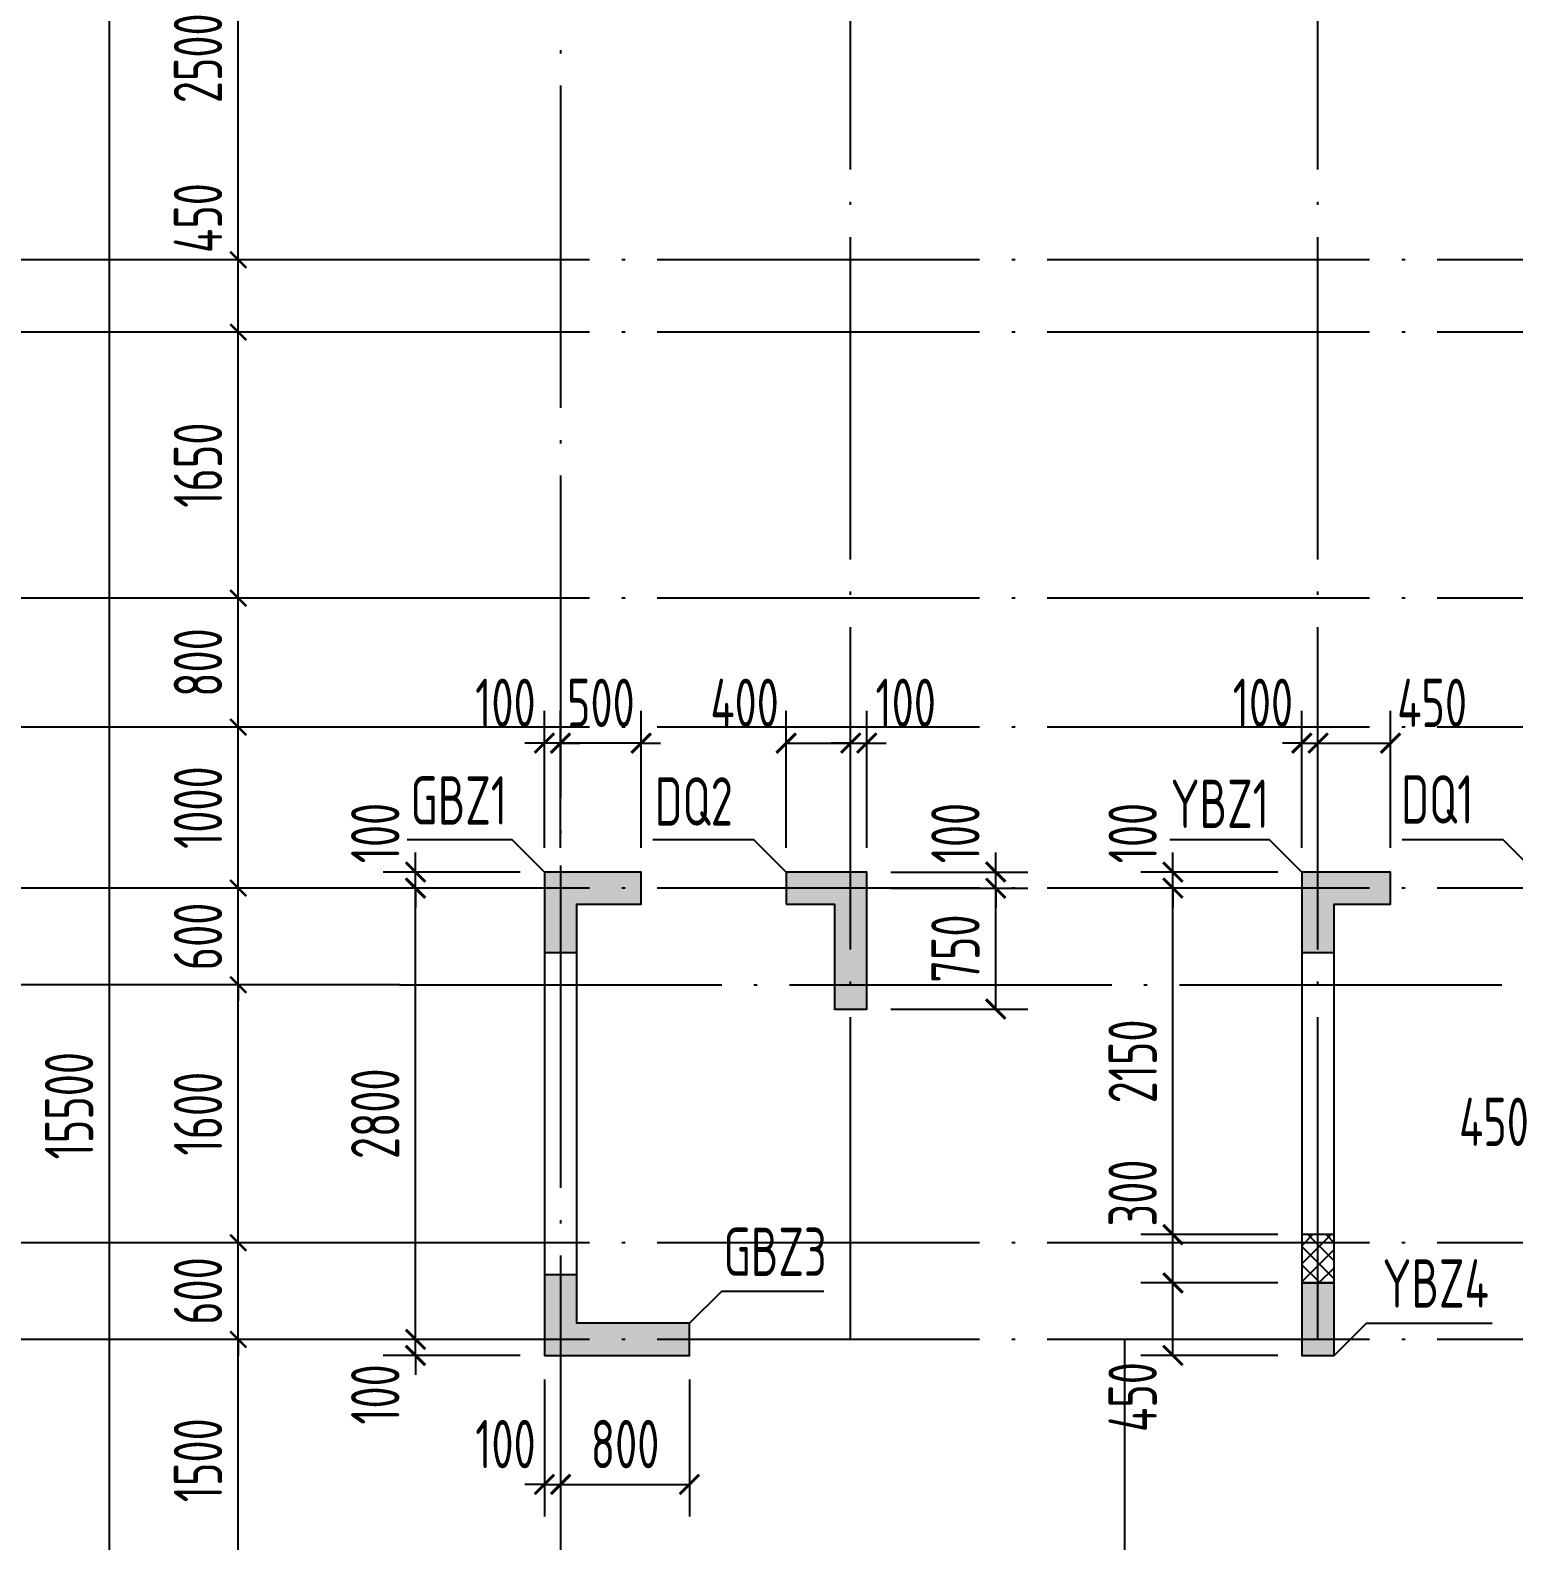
# Model space of a CAD drawing. Extents: x -812054 to 22247, y -644080 to 1003627.
# Drawn here: x -484306 to -475100, y -219028 to -209654 of the extents above; entities that cross this region are included whole.
import ezdxf
from ezdxf.enums import TextEntityAlignment as Align

# ---------------------------------------------------------------- set-up
doc = ezdxf.new("R2010")
doc.units = 0
doc.header["$LTSCALE"] = 1000
doc.linetypes.add('DOTE', pattern=[2.42, 2, -0.2, 0.02, -0.2])
doc.layers.get('0').update_dxf_attribs({"linetype": 'CONTINUOUS'})
doc.layers.get('DEFPOINTS').update_dxf_attribs({"linetype": 'CONTINUOUS'})
for name, color, linetype in [('0z-约束构件', 1, 'CONTINUOUS'), ('A-AXIS', 1, 'CONTINUOUS'), ('A-DOTE', 10, 'DOTE'), ('S-Q墙实线', 6, 'CONTINUOUS'), ('S-Q墙标注', 3, 'CONTINUOUS'), ('S-X详图填充', 252, 'CONTINUOUS'), ('S-X详图实线', 4, 'CONTINUOUS'), ('S-Y一般标注', 3, 'CONTINUOUS'), ('S-Z柱编号', 6, 'CONTINUOUS')]:
    doc.layers.add(name, color=color, linetype=linetype)
doc.layers.add('配箍校核', color=34, linetype='CONTINUOUS', plot=False)
doc.styles.add('TSSD_DIMENSION', font='Tssdeng.shx', dxfattribs={"width": 0.7, "bigfont": 'tssdchn.shx'})
doc.styles.add('TSSD_REIN', font='tssdeng.shx', dxfattribs={"width": 0.7, "height": 300, "bigfont": 'tssdchn.shx'})
doc.styles.add('结构文字', font='zstxt.shx', dxfattribs={"width": 0.7, "bigfont": 'zshz.shx'})
doc.dimstyles.new('STRUCK', dxfattribs={"dimtxt": 400, "dimasz": 121, "dimexe": 200, "dimexo": 150, "dimgap": 115, "dimtad": 1, "dimdec": 0, "dimdsep": 46, "dimtxsty": '结构文字', "dimblk": 'ARCHTICK', "dimcen": 400, "dimclrd": 3, "dimclre": 3, "dimclrt": 7, "dimadec": 0, "dimazin": 0, "dimtfac": 1, "dimtdec": 0, "dimtix": 1, "dimtmove": 2, "dimatfit": 3, "dimldrblk": '_DIMX', "dimfxl": 1, "dimtolj": 1, "dimtzin": 0, "dimarcsym": 0})
doc.dimstyles.new('TSSD_100_100', dxfattribs={"dimtxt": 300, "dimasz": 100, "dimexe": 100, "dimexo": 250, "dimgap": 100, "dimtad": 1, "dimdec": 0, "dimzin": 0, "dimdsep": 46, "dimtxsty": 'TSSD_DIMENSION', "dimblk": 'ARCHTICK', "dimcen": 0, "dimdle": 100, "dimclrt": 7, "dimadec": 0, "dimazin": 0, "dimtfac": 1, "dimtdec": 0, "dimtix": 1, "dimtmove": 2, "dimatfit": 3, "dimldrblk": 'ARCHTICK', "dimfxl": 1, "dimtolj": 1, "dimtzin": 0, "dimarcsym": 0})

# ---------------------------------------------------------------- blocks, each defined once
blk = doc.blocks.new('_ArchTick')
at = {"color": 0, "linetype": 'ByBlock', "const_width": 0.15}
blk.add_lwpolyline([(-0.5, -0.5), (0.5, 0.5)], dxfattribs=at)
blk = doc.blocks.new('*D87')
at = {"layer": 'DEFPOINTS', "color": 0, "transparency": 16777216}
for p in [(2600, 10900), (3600, 10900), (3600, 9400)]:
    blk.add_point(p, dxfattribs=at)
at = {"layer": 'S-Y一般标注', "color": 0, "lineweight": -2, "transparency": 16777216}
for p, q in [((2600, 9300), (2600, 11000)), ((3350, 10900), (2500, 10900)), ((3350, 9400), (2500, 9400))]:
    blk.add_line(p, q, dxfattribs=at)
at = {"layer": 'S-Y一般标注', "color": 0, "lineweight": -2, "transparency": 16777216, "xscale": 100, "yscale": 100, "zscale": 100}
for p, rotation in [((2600, 10900), 90), ((2600, 9400), 270)]:
    blk.add_blockref('_ArchTick', p, dxfattribs=dict(at, rotation=rotation))
at = {"layer": 'S-Y一般标注', "color": 7, "transparency": 16777216, "insert": (2350, 10150), "char_height": 300, "attachment_point": 5, "rotation": 90, "style": 'TSSD_DIMENSION'}
blk.add_mtext('\\A1;1500', dxfattribs=at)
blk = doc.blocks.new('*D88')
at = {"layer": 'DEFPOINTS', "color": 0, "transparency": 16777216}
for p in [(2600, 11500), (3600, 11500), (3600, 10900)]:
    blk.add_point(p, dxfattribs=at)
at = {"layer": 'S-Y一般标注', "color": 0, "lineweight": -2, "transparency": 16777216}
for p, q in [((2600, 11500), (2600, 11600)), ((3350, 11500), (2500, 11500)), ((2600, 10900), (2600, 11500)), ((3350, 10900), (2500, 10900)), ((2600, 10900), (2600, 10800))]:
    blk.add_line(p, q, dxfattribs=at)
at = {"layer": 'S-Y一般标注', "color": 0, "lineweight": -2, "transparency": 16777216, "xscale": 100, "yscale": 100, "zscale": 100}
for p, rotation in [((2600, 11500), 270), ((2600, 10900), 90)]:
    blk.add_blockref('_ArchTick', p, dxfattribs=dict(at, rotation=rotation))
at = {"layer": 'S-Y一般标注', "color": 7, "transparency": 16777216, "insert": (2350, 11200), "char_height": 300, "attachment_point": 5, "rotation": 90, "style": 'TSSD_DIMENSION'}
blk.add_mtext('\\A1;600', dxfattribs=at)
blk = doc.blocks.new('*D89')
at = {"layer": 'DEFPOINTS', "color": 0, "transparency": 16777216}
for p in [(2600, 13100.3), (3600, 13100.3), (3600, 11500)]:
    blk.add_point(p, dxfattribs=at)
at = {"layer": 'S-Y一般标注', "color": 0, "lineweight": -2, "transparency": 16777216}
for p, q in [((2600, 11400), (2600, 13200.3)), ((3350, 13100.3), (2500, 13100.3)), ((3350, 11500), (2500, 11500))]:
    blk.add_line(p, q, dxfattribs=at)
at = {"layer": 'S-Y一般标注', "color": 0, "lineweight": -2, "transparency": 16777216, "xscale": 100, "yscale": 100, "zscale": 100}
for p, rotation in [((2600, 13100.3), 90), ((2600, 11500), 270)]:
    blk.add_blockref('_ArchTick', p, dxfattribs=dict(at, rotation=rotation))
at = {"layer": 'S-Y一般标注', "color": 7, "transparency": 16777216, "insert": (2350, 12300.2), "char_height": 300, "attachment_point": 5, "rotation": 90, "style": 'TSSD_DIMENSION'}
blk.add_mtext('\\A1;1600', dxfattribs=at)
blk = doc.blocks.new('*D90')
at = {"layer": 'DEFPOINTS', "color": 0, "transparency": 16777216}
for p in [(2600, 13700), (3600, 13700), (3600, 13100.3)]:
    blk.add_point(p, dxfattribs=at)
at = {"layer": 'S-Y一般标注', "color": 0, "lineweight": -2, "transparency": 16777216}
for p, q in [((2600, 13700), (2600, 13800)), ((3350, 13700), (2500, 13700)), ((2600, 13100.3), (2600, 13700)), ((3350, 13100.3), (2500, 13100.3)), ((2600, 13100.3), (2600, 13000.3))]:
    blk.add_line(p, q, dxfattribs=at)
at = {"layer": 'S-Y一般标注', "color": 0, "lineweight": -2, "transparency": 16777216, "xscale": 100, "yscale": 100, "zscale": 100}
for p, rotation in [((2600, 13700), 270), ((2600, 13100.3), 90)]:
    blk.add_blockref('_ArchTick', p, dxfattribs=dict(at, rotation=rotation))
at = {"layer": 'S-Y一般标注', "color": 7, "transparency": 16777216, "insert": (2350, 13400.2), "char_height": 300, "attachment_point": 5, "rotation": 90, "style": 'TSSD_DIMENSION'}
blk.add_mtext('\\A1;600', dxfattribs=at)
blk = doc.blocks.new('*D91')
at = {"layer": 'DEFPOINTS', "color": 0, "transparency": 16777216}
for p in [(2600, 14700), (3600, 14700), (3600, 13700)]:
    blk.add_point(p, dxfattribs=at)
at = {"layer": 'S-Y一般标注', "color": 0, "lineweight": -2, "transparency": 16777216}
for p, q in [((2600, 13600), (2600, 14800)), ((3350, 14700), (2500, 14700)), ((3350, 13700), (2500, 13700))]:
    blk.add_line(p, q, dxfattribs=at)
at = {"layer": 'S-Y一般标注', "color": 0, "lineweight": -2, "transparency": 16777216, "xscale": 100, "yscale": 100, "zscale": 100}
for p, rotation in [((2600, 14700), 90), ((2600, 13700), 270)]:
    blk.add_blockref('_ArchTick', p, dxfattribs=dict(at, rotation=rotation))
at = {"layer": 'S-Y一般标注', "color": 7, "transparency": 16777216, "insert": (2350, 14200), "char_height": 300, "attachment_point": 5, "rotation": 90, "style": 'TSSD_DIMENSION'}
blk.add_mtext('\\A1;1000', dxfattribs=at)
blk = doc.blocks.new('*D92')
at = {"layer": 'DEFPOINTS', "color": 0, "transparency": 16777216}
for p in [(1800, 20100), (3600, 20100), (3600, 4600)]:
    blk.add_point(p, dxfattribs=at)
at = {"layer": 'S-Y一般标注', "color": 0, "lineweight": -2, "transparency": 16777216}
for p, q in [((1800, 4500), (1800, 20200)), ((3350, 20100), (1700, 20100)), ((3350, 4600), (1700, 4600))]:
    blk.add_line(p, q, dxfattribs=at)
at = {"layer": 'S-Y一般标注', "color": 0, "lineweight": -2, "transparency": 16777216, "xscale": 100, "yscale": 100, "zscale": 100}
for p, rotation in [((1800, 20100), 90), ((1800, 4600), 270)]:
    blk.add_blockref('_ArchTick', p, dxfattribs=dict(at, rotation=rotation))
at = {"layer": 'S-Y一般标注', "color": 7, "transparency": 16777216, "insert": (1550, 12350), "char_height": 300, "attachment_point": 5, "rotation": 90, "style": 'TSSD_DIMENSION'}
blk.add_mtext('\\A1;15500', dxfattribs=at)
blk = doc.blocks.new('*D93')
at = {"layer": 'DEFPOINTS', "color": 0, "transparency": 16777216}
for p in [(2600, 15500), (3600, 15500), (3600, 14700)]:
    blk.add_point(p, dxfattribs=at)
at = {"layer": 'S-Y一般标注', "color": 0, "lineweight": -2, "transparency": 16777216}
for p, q in [((2600, 14600), (2600, 15600)), ((3350, 15500), (2500, 15500)), ((3350, 14700), (2500, 14700))]:
    blk.add_line(p, q, dxfattribs=at)
at = {"layer": 'S-Y一般标注', "color": 0, "lineweight": -2, "transparency": 16777216, "xscale": 100, "yscale": 100, "zscale": 100}
for p, rotation in [((2600, 15500), 90), ((2600, 14700), 270)]:
    blk.add_blockref('_ArchTick', p, dxfattribs=dict(at, rotation=rotation))
at = {"layer": 'S-Y一般标注', "color": 7, "transparency": 16777216, "insert": (2350, 15100), "char_height": 300, "attachment_point": 5, "rotation": 90, "style": 'TSSD_DIMENSION'}
blk.add_mtext('\\A1;800', dxfattribs=at)
blk = doc.blocks.new('*D94')
at = {"layer": 'DEFPOINTS', "color": 0, "transparency": 16777216}
for p in [(2600, 17600), (3600, 17600), (3600, 17150)]:
    blk.add_point(p, dxfattribs=at)
at = {"layer": 'S-Y一般标注', "color": 0, "lineweight": -2, "transparency": 16777216}
for p, q in [((2600, 17050), (2600, 17700)), ((3350, 17600), (2500, 17600)), ((3350, 17150), (2500, 17150))]:
    blk.add_line(p, q, dxfattribs=at)
at = {"layer": 'S-Y一般标注', "color": 0, "lineweight": -2, "transparency": 16777216, "xscale": 100, "yscale": 100, "zscale": 100}
for p, rotation in [((2600, 17600), 90), ((2600, 17150), 270)]:
    blk.add_blockref('_ArchTick', p, dxfattribs=dict(at, rotation=rotation))
at = {"layer": 'S-Y一般标注', "color": 7, "transparency": 16777216, "insert": (2350, 17858.1), "char_height": 300, "attachment_point": 5, "rotation": 90, "style": 'TSSD_DIMENSION'}
blk.add_mtext('\\A1;450', dxfattribs=at)
blk = doc.blocks.new('*D95')
at = {"layer": 'DEFPOINTS', "color": 0, "transparency": 16777216}
for p in [(2600, 20100), (3600, 20100), (3600, 17600)]:
    blk.add_point(p, dxfattribs=at)
at = {"layer": 'S-Y一般标注', "color": 0, "lineweight": -2, "transparency": 16777216}
for p, q in [((2600, 17500), (2600, 20200)), ((3350, 20100), (2500, 20100)), ((3350, 17600), (2500, 17600))]:
    blk.add_line(p, q, dxfattribs=at)
at = {"layer": 'S-Y一般标注', "color": 0, "lineweight": -2, "transparency": 16777216, "xscale": 100, "yscale": 100, "zscale": 100}
for p, rotation in [((2600, 20100), 90), ((2600, 17600), 270)]:
    blk.add_blockref('_ArchTick', p, dxfattribs=dict(at, rotation=rotation))
at = {"layer": 'S-Y一般标注', "color": 7, "transparency": 16777216, "insert": (2350, 18850), "char_height": 300, "attachment_point": 5, "rotation": 90, "style": 'TSSD_DIMENSION'}
blk.add_mtext('\\A1;2500', dxfattribs=at)
blk = doc.blocks.new('*D132')
at = {"layer": 'DEFPOINTS', "color": 0, "transparency": 16777216}
for p in [(2600, 17150), (3600, 17150), (3600, 15500)]:
    blk.add_point(p, dxfattribs=at)
at = {"layer": 'S-Y一般标注', "color": 0, "lineweight": -2, "transparency": 16777216}
for p, q in [((2600, 15400), (2600, 17250)), ((3350, 17150), (2500, 17150)), ((3350, 15500), (2500, 15500))]:
    blk.add_line(p, q, dxfattribs=at)
at = {"layer": 'S-Y一般标注', "color": 0, "lineweight": -2, "transparency": 16777216, "xscale": 100, "yscale": 100, "zscale": 100}
for p, rotation in [((2600, 17150), 90), ((2600, 15500), 270)]:
    blk.add_blockref('_ArchTick', p, dxfattribs=dict(at, rotation=rotation))
at = {"layer": 'S-Y一般标注', "color": 7, "transparency": 16777216, "insert": (2350, 16325), "char_height": 300, "attachment_point": 5, "rotation": 90, "style": 'TSSD_DIMENSION'}
blk.add_mtext('\\A1;1650', dxfattribs=at)
blk = doc.blocks.new('*D1846')
at = {"layer": 'DEFPOINTS', "color": 0, "transparency": 16777216}
for p in [(-481915.3, -217778.3), (-481115.3, -217778.3), (-481115.3, -217878.3)]:
    blk.add_point(p, dxfattribs=at)
at = {"layer": 'S-Q墙标注', "color": 3, "lineweight": -2, "transparency": 16777216}
for p, q in [((-481915.3, -217778.3), (-481915.3, -217657.3)), ((-481265.3, -217778.3), (-482115.3, -217778.3)), ((-481915.3, -217878.3), (-481915.3, -217778.3)), ((-481265.3, -217878.3), (-482115.3, -217878.3)), ((-481915.3, -217878.3), (-481915.3, -217999.3))]:
    blk.add_line(p, q, dxfattribs=at)
at = {"layer": 'S-Q墙标注', "color": 3, "lineweight": -2, "transparency": 16777216, "xscale": 121, "yscale": 121, "zscale": 121}
for p, rotation in [((-481915.3, -217778.3), 270), ((-481915.3, -217878.3), 90)]:
    blk.add_blockref('_ArchTick', p, dxfattribs=dict(at, rotation=rotation))
at = {"layer": 'S-Q墙标注', "color": 7, "transparency": 16777216, "insert": (-482165.3, -218120.2), "char_height": 300, "attachment_point": 5, "rotation": 90, "style": 'TSSD_REIN'}
blk.add_mtext('\\A1;100', dxfattribs=at)
blk = doc.blocks.new('_DIMX')
blk.add_line((-150, 0), (150, 0))
at = {"const_width": 50}
blk.add_lwpolyline([(-70, -70), (70, 70)], dxfattribs=at)
blk = doc.blocks.new('*D1847')
at = {"layer": 'DEFPOINTS', "color": 0, "transparency": 16777216}
for p in [(-481915.3, -214978.3), (-481115.3, -214978.3), (-481115.3, -217778.3)]:
    blk.add_point(p, dxfattribs=at)
at = {"layer": 'S-Q墙标注', "color": 3, "lineweight": -2, "transparency": 16777216}
for p, q in [((-481265.3, -214978.3), (-482115.3, -214978.3)), ((-481915.3, -217778.3), (-481915.3, -214978.3)), ((-481265.3, -217778.3), (-482115.3, -217778.3))]:
    blk.add_line(p, q, dxfattribs=at)
at = {"layer": 'S-Q墙标注', "color": 3, "lineweight": -2, "transparency": 16777216, "xscale": 121, "yscale": 121, "zscale": 121}
for p, rotation in [((-481915.3, -214978.3), 90), ((-481915.3, -217778.3), 270)]:
    blk.add_blockref('_ArchTick', p, dxfattribs=dict(at, rotation=rotation))
at = {"layer": 'S-Q墙标注', "color": 7, "transparency": 16777216, "insert": (-482165.3, -216378.3), "char_height": 300, "attachment_point": 5, "rotation": 90, "style": 'TSSD_REIN'}
blk.add_mtext('\\A1;2800', dxfattribs=at)
blk = doc.blocks.new('*D1848')
at = {"layer": 'DEFPOINTS', "color": 0, "transparency": 16777216}
for p in [(-481915.3, -214878.3), (-481115.3, -214878.3), (-481115.3, -214978.3)]:
    blk.add_point(p, dxfattribs=at)
at = {"layer": 'S-Q墙标注', "color": 3, "lineweight": -2, "transparency": 16777216}
for p, q in [((-481915.3, -214878.3), (-481915.3, -214757.3)), ((-481265.3, -214878.3), (-482115.3, -214878.3)), ((-481915.3, -214978.3), (-481915.3, -214878.3)), ((-481265.3, -214978.3), (-482115.3, -214978.3)), ((-481915.3, -214978.3), (-481915.3, -215099.3))]:
    blk.add_line(p, q, dxfattribs=at)
at = {"layer": 'S-Q墙标注', "color": 3, "lineweight": -2, "transparency": 16777216, "xscale": 121, "yscale": 121, "zscale": 121}
for p, rotation in [((-481915.3, -214878.3), 270), ((-481915.3, -214978.3), 90)]:
    blk.add_blockref('_ArchTick', p, dxfattribs=dict(at, rotation=rotation))
at = {"layer": 'S-Q墙标注', "color": 7, "transparency": 16777216, "insert": (-482165.3, -214636.3), "char_height": 300, "attachment_point": 5, "rotation": 90, "style": 'TSSD_REIN'}
blk.add_mtext('\\A1;100', dxfattribs=at)
blk = doc.blocks.new('*D1849')
at = {"layer": 'DEFPOINTS', "color": 0, "transparency": 16777216}
for p in [(-481115.3, -217878.3), (-481015.3, -217878.3), (-481015.3, -218678.3)]:
    blk.add_point(p, dxfattribs=at)
at = {"layer": 'S-Q墙标注', "color": 3, "lineweight": -2, "transparency": 16777216}
for p, q in [((-481115.3, -218028.3), (-481115.3, -218878.3)), ((-481015.3, -218028.3), (-481015.3, -218878.3)), ((-481115.3, -218678.3), (-481236.3, -218678.3)), ((-481115.3, -218678.3), (-481015.3, -218678.3)), ((-481015.3, -218678.3), (-480894.3, -218678.3))]:
    blk.add_line(p, q, dxfattribs=at)
at = {"layer": 'S-Q墙标注', "color": 3, "lineweight": -2, "transparency": 16777216, "xscale": 121, "yscale": 121, "zscale": 121}
blk.add_blockref('_ArchTick', (-481115.3, -218678.3), dxfattribs=at)
at = {"layer": 'S-Q墙标注', "color": 3, "lineweight": -2, "transparency": 16777216, "xscale": 121, "yscale": 121, "zscale": 121, "rotation": 180}
blk.add_blockref('_ArchTick', (-481015.3, -218678.3), dxfattribs=at)
at = {"layer": 'S-Q墙标注', "color": 7, "transparency": 16777216, "insert": (-481357.2, -218428.3), "char_height": 300, "attachment_point": 5, "style": 'TSSD_REIN'}
blk.add_mtext('\\A1;100', dxfattribs=at)
blk = doc.blocks.new('*D1850')
at = {"layer": 'DEFPOINTS', "color": 0, "transparency": 16777216}
for p in [(-481015.3, -217878.3), (-480215.3, -217878.3), (-480215.3, -218678.3)]:
    blk.add_point(p, dxfattribs=at)
at = {"layer": 'S-Q墙标注', "color": 3, "lineweight": -2, "transparency": 16777216}
for p, q in [((-481015.3, -218028.3), (-481015.3, -218878.3)), ((-480215.3, -218028.3), (-480215.3, -218878.3)), ((-481015.3, -218678.3), (-480215.3, -218678.3))]:
    blk.add_line(p, q, dxfattribs=at)
at = {"layer": 'S-Q墙标注', "color": 3, "lineweight": -2, "transparency": 16777216, "xscale": 121, "yscale": 121, "zscale": 121, "rotation": 180}
blk.add_blockref('_ArchTick', (-481015.3, -218678.3), dxfattribs=at)
at = {"layer": 'S-Q墙标注', "color": 3, "lineweight": -2, "transparency": 16777216, "xscale": 121, "yscale": 121, "zscale": 121}
blk.add_blockref('_ArchTick', (-480215.3, -218678.3), dxfattribs=at)
at = {"layer": 'S-Q墙标注', "color": 7, "transparency": 16777216, "insert": (-480615.3, -218428.3), "char_height": 300, "attachment_point": 5, "style": 'TSSD_REIN'}
blk.add_mtext('\\A1;800', dxfattribs=at)
blk = doc.blocks.new('*D1853')
at = {"layer": 'DEFPOINTS', "color": 0, "transparency": 16777216}
for p in [(-481015.3, -214078.3), (-481015.3, -214878.3), (-480515.3, -214878.3)]:
    blk.add_point(p, dxfattribs=at)
at = {"layer": 'S-Q墙标注', "color": 3, "lineweight": -2, "transparency": 16777216}
for p, q in [((-481015.3, -214728.3), (-481015.3, -213878.3)), ((-480515.3, -214728.3), (-480515.3, -213878.3)), ((-481015.3, -214078.3), (-481136.3, -214078.3)), ((-480515.3, -214078.3), (-481015.3, -214078.3)), ((-480515.3, -214078.3), (-480394.3, -214078.3))]:
    blk.add_line(p, q, dxfattribs=at)
at = {"layer": 'S-Q墙标注', "color": 3, "lineweight": -2, "transparency": 16777216, "xscale": 121, "yscale": 121, "zscale": 121}
blk.add_blockref('_ArchTick', (-481015.3, -214078.3), dxfattribs=at)
at = {"layer": 'S-Q墙标注', "color": 3, "lineweight": -2, "transparency": 16777216, "xscale": 121, "yscale": 121, "zscale": 121, "rotation": 180}
blk.add_blockref('_ArchTick', (-480515.3, -214078.3), dxfattribs=at)
at = {"layer": 'S-Q墙标注', "color": 7, "transparency": 16777216, "insert": (-480765.3, -213828.3), "char_height": 300, "attachment_point": 5, "style": 'TSSD_REIN'}
blk.add_mtext('\\A1;500', dxfattribs=at)
blk = doc.blocks.new('*D1854')
at = {"layer": 'DEFPOINTS', "color": 0, "transparency": 16777216}
for p in [(-481115.3, -214078.3), (-481115.3, -214878.3), (-481015.3, -214878.3)]:
    blk.add_point(p, dxfattribs=at)
at = {"layer": 'S-Q墙标注', "color": 3, "lineweight": -2, "transparency": 16777216}
for p, q in [((-481115.3, -214728.3), (-481115.3, -213878.3)), ((-481015.3, -214728.3), (-481015.3, -213878.3)), ((-481115.3, -214078.3), (-481236.3, -214078.3)), ((-481015.3, -214078.3), (-481115.3, -214078.3)), ((-481015.3, -214078.3), (-480894.3, -214078.3))]:
    blk.add_line(p, q, dxfattribs=at)
at = {"layer": 'S-Q墙标注', "color": 3, "lineweight": -2, "transparency": 16777216, "xscale": 121, "yscale": 121, "zscale": 121}
blk.add_blockref('_ArchTick', (-481115.3, -214078.3), dxfattribs=at)
at = {"layer": 'S-Q墙标注', "color": 3, "lineweight": -2, "transparency": 16777216, "xscale": 121, "yscale": 121, "zscale": 121, "rotation": 180}
blk.add_blockref('_ArchTick', (-481015.3, -214078.3), dxfattribs=at)
at = {"layer": 'S-Q墙标注', "color": 7, "transparency": 16777216, "insert": (-481357.3, -213828.3), "char_height": 300, "attachment_point": 5, "style": 'TSSD_REIN'}
blk.add_mtext('\\A1;100', dxfattribs=at)
blk = doc.blocks.new('*D1865')
at = {"layer": 'DEFPOINTS', "color": 0, "transparency": 16777216}
for p in [(-479115.3, -214978.3), (-478315.3, -214978.3), (-479115.3, -215728.2)]:
    blk.add_point(p, dxfattribs=at)
at = {"layer": 'S-Q墙标注', "color": 3, "lineweight": -2, "transparency": 16777216}
for p, q in [((-478965.3, -214978.3), (-478115.3, -214978.3)), ((-478315.3, -215728.2), (-478315.3, -214978.3)), ((-478965.3, -215728.2), (-478115.3, -215728.2))]:
    blk.add_line(p, q, dxfattribs=at)
at = {"layer": 'S-Q墙标注', "color": 3, "lineweight": -2, "transparency": 16777216, "xscale": 121, "yscale": 121, "zscale": 121}
for p, rotation in [((-478315.3, -214978.3), 90), ((-478315.3, -215728.2), 270)]:
    blk.add_blockref('_ArchTick', p, dxfattribs=dict(at, rotation=rotation))
at = {"layer": 'S-Q墙标注', "color": 7, "transparency": 16777216, "insert": (-478565.3, -215353.2), "char_height": 300, "attachment_point": 5, "rotation": 90, "style": 'TSSD_REIN'}
blk.add_mtext('\\A1;750', dxfattribs=at)
blk = doc.blocks.new('*D1866')
at = {"layer": 'DEFPOINTS', "color": 0, "transparency": 16777216}
for p in [(-479115.3, -214878.3), (-478315.3, -214878.3), (-479115.3, -214978.3)]:
    blk.add_point(p, dxfattribs=at)
at = {"layer": 'S-Q墙标注', "color": 3, "lineweight": -2, "transparency": 16777216}
for p, q in [((-478315.3, -214878.3), (-478315.3, -214757.3)), ((-478965.3, -214878.3), (-478115.3, -214878.3)), ((-478315.3, -214978.3), (-478315.3, -214878.3)), ((-478965.3, -214978.3), (-478115.3, -214978.3)), ((-478315.3, -214978.3), (-478315.3, -215099.3))]:
    blk.add_line(p, q, dxfattribs=at)
at = {"layer": 'S-Q墙标注', "color": 3, "lineweight": -2, "transparency": 16777216, "xscale": 121, "yscale": 121, "zscale": 121}
for p, rotation in [((-478315.3, -214878.3), 270), ((-478315.3, -214978.3), 90)]:
    blk.add_blockref('_ArchTick', p, dxfattribs=dict(at, rotation=rotation))
at = {"layer": 'S-Q墙标注', "color": 7, "transparency": 16777216, "insert": (-478565.3, -214636.3), "char_height": 300, "attachment_point": 5, "rotation": 90, "style": 'TSSD_REIN'}
blk.add_mtext('\\A1;100', dxfattribs=at)
blk = doc.blocks.new('*D1867')
at = {"layer": 'DEFPOINTS', "color": 0, "transparency": 16777216}
for p in [(-479215.3, -214078.3), (-479615.2, -214878.3), (-479215.3, -214878.3)]:
    blk.add_point(p, dxfattribs=at)
at = {"layer": 'S-Q墙标注', "color": 3, "lineweight": -2, "transparency": 16777216}
for p, q in [((-479615.2, -214728.3), (-479615.2, -213878.3)), ((-479215.3, -214728.3), (-479215.3, -213878.3)), ((-479615.2, -214078.3), (-479215.3, -214078.3))]:
    blk.add_line(p, q, dxfattribs=at)
at = {"layer": 'S-Q墙标注', "color": 3, "lineweight": -2, "transparency": 16777216, "xscale": 121, "yscale": 121, "zscale": 121, "rotation": 180}
blk.add_blockref('_ArchTick', (-479615.2, -214078.3), dxfattribs=at)
at = {"layer": 'S-Q墙标注', "color": 3, "lineweight": -2, "transparency": 16777216, "xscale": 121, "yscale": 121, "zscale": 121}
blk.add_blockref('_ArchTick', (-479215.3, -214078.3), dxfattribs=at)
at = {"layer": 'S-Q墙标注', "color": 7, "transparency": 16777216, "insert": (-479873.3, -213828.3), "char_height": 300, "attachment_point": 5, "style": 'TSSD_REIN'}
blk.add_mtext('\\A1;400', dxfattribs=at)
blk = doc.blocks.new('*D1868')
at = {"layer": 'DEFPOINTS', "color": 0, "transparency": 16777216}
for p in [(-479115.3, -214078.3), (-479215.3, -214878.3), (-479115.3, -214878.3)]:
    blk.add_point(p, dxfattribs=at)
at = {"layer": 'S-Q墙标注', "color": 3, "lineweight": -2, "transparency": 16777216}
for p, q in [((-479215.3, -214728.3), (-479215.3, -213878.3)), ((-479115.3, -214728.3), (-479115.3, -213878.3)), ((-479215.3, -214078.3), (-479336.3, -214078.3)), ((-479215.3, -214078.3), (-479115.3, -214078.3)), ((-479115.3, -214078.3), (-478994.3, -214078.3))]:
    blk.add_line(p, q, dxfattribs=at)
at = {"layer": 'S-Q墙标注', "color": 3, "lineweight": -2, "transparency": 16777216, "xscale": 121, "yscale": 121, "zscale": 121}
blk.add_blockref('_ArchTick', (-479215.3, -214078.3), dxfattribs=at)
at = {"layer": 'S-Q墙标注', "color": 3, "lineweight": -2, "transparency": 16777216, "xscale": 121, "yscale": 121, "zscale": 121, "rotation": 180}
blk.add_blockref('_ArchTick', (-479115.3, -214078.3), dxfattribs=at)
at = {"layer": 'S-Q墙标注', "color": 7, "transparency": 16777216, "insert": (-478873.4, -213828.3), "char_height": 300, "attachment_point": 5, "style": 'TSSD_REIN'}
blk.add_mtext('\\A1;100', dxfattribs=at)
blk = doc.blocks.new('*D1869')
at = {"layer": 'DEFPOINTS', "color": 0, "transparency": 16777216}
for p in [(-477215.3, -217428.3), (-476415.3, -217428.3), (-476415.3, -217878.3)]:
    blk.add_point(p, dxfattribs=at)
at = {"layer": 'S-Q墙标注', "color": 3, "lineweight": -2, "transparency": 16777216}
for p, q in [((-476565.3, -217428.3), (-477415.3, -217428.3)), ((-477215.3, -217878.3), (-477215.3, -217428.3)), ((-476565.3, -217878.3), (-477415.3, -217878.3))]:
    blk.add_line(p, q, dxfattribs=at)
at = {"layer": 'S-Q墙标注', "color": 3, "lineweight": -2, "transparency": 16777216, "xscale": 121, "yscale": 121, "zscale": 121}
for p, rotation in [((-477215.3, -217428.3), 90), ((-477215.3, -217878.3), 270)]:
    blk.add_blockref('_ArchTick', p, dxfattribs=dict(at, rotation=rotation))
at = {"layer": 'S-Q墙标注', "color": 7, "transparency": 16777216, "insert": (-477465.3, -218136.3), "char_height": 300, "attachment_point": 5, "rotation": 90, "style": 'TSSD_REIN'}
blk.add_mtext('\\A1;450', dxfattribs=at)
blk = doc.blocks.new('*D1870')
at = {"layer": 'DEFPOINTS', "color": 0, "transparency": 16777216}
for p in [(-477215.3, -214878.3), (-476415.3, -214878.3), (-476415.3, -214978.3)]:
    blk.add_point(p, dxfattribs=at)
at = {"layer": 'S-Q墙标注', "color": 3, "lineweight": -2, "transparency": 16777216}
for p, q in [((-477215.3, -214878.3), (-477215.3, -214757.3)), ((-476565.3, -214878.3), (-477415.3, -214878.3)), ((-477215.3, -214978.3), (-477215.3, -214878.3)), ((-476565.3, -214978.3), (-477415.3, -214978.3)), ((-477215.3, -214978.3), (-477215.3, -215099.3))]:
    blk.add_line(p, q, dxfattribs=at)
at = {"layer": 'S-Q墙标注', "color": 3, "lineweight": -2, "transparency": 16777216, "xscale": 121, "yscale": 121, "zscale": 121}
for p, rotation in [((-477215.3, -214878.3), 270), ((-477215.3, -214978.3), 90)]:
    blk.add_blockref('_ArchTick', p, dxfattribs=dict(at, rotation=rotation))
at = {"layer": 'S-Q墙标注', "color": 7, "transparency": 16777216, "insert": (-477465.3, -214636.3), "char_height": 300, "attachment_point": 5, "rotation": 90, "style": 'TSSD_REIN'}
blk.add_mtext('\\A1;100', dxfattribs=at)
blk = doc.blocks.new('*D1871')
at = {"layer": 'DEFPOINTS', "color": 0, "transparency": 16777216}
for p in [(-476315.3, -214078.3), (-476415.3, -214878.3), (-476315.3, -214878.3)]:
    blk.add_point(p, dxfattribs=at)
at = {"layer": 'S-Q墙标注', "color": 3, "lineweight": -2, "transparency": 16777216}
for p, q in [((-476415.3, -214728.3), (-476415.3, -213878.3)), ((-476315.3, -214728.3), (-476315.3, -213878.3)), ((-476415.3, -214078.3), (-476536.3, -214078.3)), ((-476415.3, -214078.3), (-476315.3, -214078.3)), ((-476315.3, -214078.3), (-476194.3, -214078.3))]:
    blk.add_line(p, q, dxfattribs=at)
at = {"layer": 'S-Q墙标注', "color": 3, "lineweight": -2, "transparency": 16777216, "xscale": 121, "yscale": 121, "zscale": 121}
blk.add_blockref('_ArchTick', (-476415.3, -214078.3), dxfattribs=at)
at = {"layer": 'S-Q墙标注', "color": 3, "lineweight": -2, "transparency": 16777216, "xscale": 121, "yscale": 121, "zscale": 121, "rotation": 180}
blk.add_blockref('_ArchTick', (-476315.3, -214078.3), dxfattribs=at)
at = {"layer": 'S-Q墙标注', "color": 7, "transparency": 16777216, "insert": (-476657.2, -213828.3), "char_height": 300, "attachment_point": 5, "style": 'TSSD_REIN'}
blk.add_mtext('\\A1;100', dxfattribs=at)
blk = doc.blocks.new('*D1872')
at = {"layer": 'DEFPOINTS', "color": 0, "transparency": 16777216}
for p in [(-475865.3, -214078.3), (-476315.3, -214878.3), (-475865.3, -214878.3)]:
    blk.add_point(p, dxfattribs=at)
at = {"layer": 'S-Q墙标注', "color": 3, "lineweight": -2, "transparency": 16777216}
for p, q in [((-476315.3, -214728.3), (-476315.3, -213878.3)), ((-475865.3, -214728.3), (-475865.3, -213878.3)), ((-476315.3, -214078.3), (-475865.3, -214078.3))]:
    blk.add_line(p, q, dxfattribs=at)
at = {"layer": 'S-Q墙标注', "color": 3, "lineweight": -2, "transparency": 16777216, "xscale": 121, "yscale": 121, "zscale": 121, "rotation": 180}
blk.add_blockref('_ArchTick', (-476315.3, -214078.3), dxfattribs=at)
at = {"layer": 'S-Q墙标注', "color": 3, "lineweight": -2, "transparency": 16777216, "xscale": 121, "yscale": 121, "zscale": 121}
blk.add_blockref('_ArchTick', (-475865.3, -214078.3), dxfattribs=at)
at = {"layer": 'S-Q墙标注', "color": 7, "transparency": 16777216, "insert": (-475607.2, -213828.3), "char_height": 300, "attachment_point": 5, "style": 'TSSD_REIN'}
blk.add_mtext('\\A1;450', dxfattribs=at)
blk = doc.blocks.new('*D1875')
at = {"layer": 'DEFPOINTS', "color": 0, "transparency": 16777216}
for p in [(-474965.2, -215878.3), (-474515.3, -215878.3), (-474515.3, -216678.3)]:
    blk.add_point(p, dxfattribs=at)
at = {"layer": 'S-Q墙标注', "color": 3, "lineweight": -2, "transparency": 16777216}
for p, q in [((-474965.2, -216028.3), (-474965.2, -216878.3)), ((-474515.3, -216028.3), (-474515.3, -216878.3)), ((-474965.2, -216678.3), (-474515.3, -216678.3))]:
    blk.add_line(p, q, dxfattribs=at)
at = {"layer": 'S-Q墙标注', "color": 3, "lineweight": -2, "transparency": 16777216, "xscale": 121, "yscale": 121, "zscale": 121, "rotation": 180}
blk.add_blockref('_ArchTick', (-474965.2, -216678.3), dxfattribs=at)
at = {"layer": 'S-Q墙标注', "color": 3, "lineweight": -2, "transparency": 16777216, "xscale": 121, "yscale": 121, "zscale": 121}
blk.add_blockref('_ArchTick', (-474515.3, -216678.3), dxfattribs=at)
at = {"layer": 'S-Q墙标注', "color": 7, "transparency": 16777216, "insert": (-475223.3, -216428.3), "char_height": 300, "attachment_point": 5, "style": 'TSSD_REIN'}
blk.add_mtext('\\A1;450', dxfattribs=at)
blk = doc.blocks.new('20210730.00595579')
at = {"layer": '0z-约束构件'}
h = blk.add_hatch(dxfattribs=at)
h.set_pattern_fill('ANSI37', color=256, scale=25, style=0)
h.set_pattern_definition([(45, (86194.76, -600656.97), (-56.126601, 56.126601), []), (135, (86194.76, -600656.97), (-56.126601, -56.126601), [])])
h.paths.add_polyline_path([(-29935.3, -181459.2), (-29935.3, -181159.2), (-29735.3, -181159.2), (-29735.3, -181459.2)])
blk.add_lwpolyline([(-29935.3, -181459.2), (-29735.3, -181459.2), (-29735.3, -181159.2), (-29935.3, -181159.2)], close=True, dxfattribs=at)
blk = doc.blocks.new('*D1996')
at = {"layer": 'DEFPOINTS', "color": 0, "transparency": 16777216}
for p in [(-477215.3, -217128.3), (-476415.3, -217128.3), (-476415.3, -217428.3)]:
    blk.add_point(p, dxfattribs=at)
at = {"layer": 'S-Q墙标注', "color": 3, "lineweight": -2, "transparency": 16777216}
for p, q in [((-476565.3, -217128.3), (-477415.3, -217128.3)), ((-477215.3, -217428.3), (-477215.3, -217128.3)), ((-476565.3, -217428.3), (-477415.3, -217428.3))]:
    blk.add_line(p, q, dxfattribs=at)
at = {"layer": 'S-Q墙标注', "color": 3, "lineweight": -2, "transparency": 16777216, "xscale": 121, "yscale": 121, "zscale": 121}
for p, rotation in [((-477215.3, -217128.3), 90), ((-477215.3, -217428.3), 270)]:
    blk.add_blockref('_ArchTick', p, dxfattribs=dict(at, rotation=rotation))
at = {"layer": 'S-Q墙标注', "color": 7, "transparency": 16777216, "insert": (-477465.3, -216870.2), "char_height": 300, "attachment_point": 5, "rotation": 90, "style": 'TSSD_REIN'}
blk.add_mtext('\\A1;300', dxfattribs=at)
blk = doc.blocks.new('*D1997')
at = {"layer": 'DEFPOINTS', "color": 0, "transparency": 16777216}
for p in [(-477215.3, -214978.3), (-476415.3, -214978.3), (-476415.3, -217128.3)]:
    blk.add_point(p, dxfattribs=at)
at = {"layer": 'S-Q墙标注', "color": 3, "lineweight": -2, "transparency": 16777216}
for p, q in [((-476565.3, -214978.3), (-477415.3, -214978.3)), ((-477215.3, -217128.3), (-477215.3, -214978.3)), ((-476565.3, -217128.3), (-477415.3, -217128.3))]:
    blk.add_line(p, q, dxfattribs=at)
at = {"layer": 'S-Q墙标注', "color": 3, "lineweight": -2, "transparency": 16777216, "xscale": 121, "yscale": 121, "zscale": 121}
for p, rotation in [((-477215.3, -214978.3), 90), ((-477215.3, -217128.3), 270)]:
    blk.add_blockref('_ArchTick', p, dxfattribs=dict(at, rotation=rotation))
at = {"layer": 'S-Q墙标注', "color": 7, "transparency": 16777216, "insert": (-477465.3, -216053.3), "char_height": 300, "attachment_point": 5, "rotation": 90, "style": 'TSSD_REIN'}
blk.add_mtext('\\A1;2150', dxfattribs=at)
blk = doc.blocks.new('20210726.16350016')
at = {"layer": 'A-AXIS'}
for p, q in [((3600, 17600), (800, 17600)), ((3600, 17150), (800, 17150)), ((3600, 15500), (800, 15500)), ((3600, 14700), (800, 14700)), ((3600, 13700), (800, 13700)), ((3600, 13100.3), (800, 13100.3)), ((3600, 11500), (800, 11500)), ((3600, 10900), (800, 10900))]:
    blk.add_line(p, q, dxfattribs=at)
at = {"layer": 'A-DOTE'}
for p, q in [((4600, 21100), (4600, 3600)), ((6400, 10900), (6400, 21100)), ((9300, 10900), (9300, 21100)), ((55600, 17600), (3600, 17600)), ((55600, 17150), (3600, 17150)), ((55600, 15500), (3600, 15500)), ((55600, 14700), (3600, 14700)), ((55600, 13700), (3600, 13700)), ((3600, 13100.3), (55600, 13100.3)), ((55600, 11500), (3600, 11500)), ((55600, 10900), (3600, 10900)), ((8100, 10900), (8100, 3600))]:
    blk.add_line(p, q, dxfattribs=at)
at = {"layer": 'S-Y一般标注'}
for base, p1, p2, picture, middle in [((1800, 20100), (3600, 4600), (3600, 20100), '*D92', (1550, 12350)), ((2600, 20100), (3600, 17600), (3600, 20100), '*D95', (2350, 18850)), ((2600, 17150), (3600, 15500), (3600, 17150), '*D132', (2350, 16325)), ((2600, 15500), (3600, 14700), (3600, 15500), '*D93', (2350, 15100)), ((2600, 14700), (3600, 13700), (3600, 14700), '*D91', (2350, 14200)), ((2600, 13700), (3600, 13100.3), (3600, 13700), '*D90', (2350, 13400.2)), ((2600, 13100.3), (3600, 11500), (3600, 13100.3), '*D89', (2350, 12300.2)), ((2600, 11500), (3600, 10900), (3600, 11500), '*D88', (2350, 11200)), ((2600, 10900), (3600, 9400), (3600, 10900), '*D87', (2350, 10150))]:
    dim = blk.add_linear_dim(base=base, p1=p1, p2=p2, angle=90, dimstyle='TSSD_100_100', dxfattribs=at)
    dim.commit()
    dim.dimension.update_dxf_attribs({"geometry": picture, "text_midpoint": middle})
dim = blk.add_linear_dim(base=(2600, 17600), p1=(3600, 17150), p2=(3600, 17600), angle=90, dimstyle='TSSD_100_100', dxfattribs=at)
dim.commit()
dim.dimension.update_dxf_attribs({"geometry": '*D94', "text_midpoint": (2350, 17858.1), "dimtype": 160})

msp = doc.modelspace()

# ---------------------------------------------------------------- hatches: boundary and pattern name
at = {"layer": 'S-X详图填充'}
h = msp.add_hatch(color=256, dxfattribs=at)
h.dxf.hatch_style = 1
h.paths.add_polyline_path([(-481115.32, -215378.26), (-480915.32, -215378.26), (-480915.32, -215078.26), (-480515.32, -215078.26), (-480515.32, -214878.26), (-481115.32, -214878.26)])
h = msp.add_hatch(color=256, dxfattribs=at)
h.dxf.hatch_style = 1
h.paths.add_polyline_path([(-479615.23, -215078.26), (-479315.31, -215078.26), (-479315.31, -215728.23), (-479115.31, -215728.23), (-479115.31, -214878.26), (-479615.23, -214878.26)])
h = msp.add_hatch(color=256, dxfattribs=at)
h.dxf.hatch_style = 1
h.paths.add_polyline_path([(-476415.31, -215378.26), (-476215.31, -215378.26), (-476215.31, -215078.26), (-475865.31, -215078.26), (-475865.31, -214878.26), (-476415.31, -214878.26)])
h = msp.add_hatch(color=256, dxfattribs=at)
h.dxf.hatch_style = 1
h.paths.add_polyline_path([(-480915.32, -217378.26), (-481115.32, -217378.26), (-481115.32, -217878.26), (-480215.32, -217878.26), (-480215.32, -217678.26), (-480915.32, -217678.26)])
h = msp.add_hatch(color=256, dxfattribs=at)
h.dxf.hatch_style = 1
h.paths.add_polyline_path([(-476215.31, -217428.26), (-476415.31, -217428.26), (-476415.31, -217878.26), (-476215.31, -217878.26)])

# ---------------------------------------------------------------- linework, layer by layer
at = {"layer": 'S-Q墙实线'}
for points in [[(-480915.32, -215078.26), (-480515.32, -215078.26), (-480515.32, -214878.26), (-481115.32, -214878.26), (-481115.32, -217878.26), (-480215.32, -217878.26), (-480215.32, -217678.26), (-480915.32, -217678.26)], [(-479615.23, -215078.26), (-479315.31, -215078.26), (-479315.31, -215728.23), (-479115.31, -215728.23), (-479115.31, -214878.26), (-479615.23, -214878.26)], [(-476215.31, -215078.26), (-475865.31, -215078.26), (-475865.31, -214878.26), (-476415.31, -214878.26), (-476415.31, -217878.26), (-476215.31, -217878.26)]]:
    msp.add_lwpolyline(points, close=True, dxfattribs=at)
at = {"layer": 'S-X详图实线'}
for points in [[(-481115.32, -215378.26), (-480915.32, -215378.26), (-480915.32, -215078.26), (-480515.32, -215078.26), (-480515.32, -214878.26), (-481115.32, -214878.26), (-481115.32, -215378.26)], [(-479615.23, -215078.26), (-479315.31, -215078.26), (-479315.31, -215728.23), (-479115.31, -215728.23), (-479115.31, -214878.26), (-479615.23, -214878.26), (-479615.23, -215078.26)], [(-476415.31, -215378.26), (-476215.31, -215378.26), (-476215.31, -215078.26), (-475865.31, -215078.26), (-475865.31, -214878.26), (-476415.31, -214878.26), (-476415.31, -215378.26)], [(-480915.32, -217378.26), (-481115.32, -217378.26), (-481115.32, -217878.26), (-480215.32, -217878.26), (-480215.32, -217678.26), (-480915.32, -217678.26), (-480915.32, -217378.26)], [(-476215.31, -217428.26), (-476415.31, -217428.26), (-476415.31, -217878.26), (-476215.31, -217878.26), (-476215.31, -217428.26)]]:
    msp.add_lwpolyline(points, close=True, dxfattribs=at)
at = {"layer": 'S-Z柱编号', "color": 7}
for points in [[(-481115.32, -214878.26), (-481315.32, -214678.26), (-481966.9, -214678.26)], [(-479615.23, -214878.26), (-479815.23, -214678.26), (-480442.7, -214678.26)], [(-476415.31, -214878.26), (-476615.31, -214678.26), (-477235.4, -214678.26)], [(-474965.23, -214878.26), (-475165.23, -214678.26), (-475793.65, -214678.26)], [(-480215.32, -217678.26), (-480015.32, -217478.26), (-479382.24, -217478.26)], [(-476215.31, -217878.26), (-476015.31, -217678.26), (-475235.4, -217678.26)]]:
    msp.add_lwpolyline(points, dxfattribs=at)

# ---------------------------------------------------------------- block references
at = {"layer": 'A-DOTE'}
msp.add_blockref('20210726.16350016', (-485615.32, -228678.31), dxfattribs=at)
at = {"layer": '配箍校核'}
msp.add_blockref('20210730.00595579', (-446480.03, -35969.08), dxfattribs=at)

# ---------------------------------------------------------------- texts
at = {"layer": 'S-Z柱编号', "color": 7, "style": 'TSSD_REIN', "width": 0.7}
for s, p in [('GBZ1', (-481947.09, -214673.78)), ('DQ2', (-480430.94, -214679.98)), ('DQ1', (-475798.49, -214667.46)), ('YBZ1', (-477229.99, -214694.57)), ('GBZ3', (-480004.43, -217474.75)), ('YBZ4', (-475915.31, -217671.08))]:
    msp.add_text(s, height=300, dxfattribs=at).set_placement(p, align=Align.BOTTOM_LEFT)

# ---------------------------------------------------------------- dimensions: what is measured, and where the dimension line sits
at = {"layer": 'S-Q墙标注'}
for base, p1, p2, angle, override, picture, middle in [((-481115.33, -214078.26), (-481015.32, -214878.26), (-481115.33, -214878.26), 180, {"dimtxt": 300, "dimgap": 100, "dimtxsty": 'TSSD_REIN'}, '*D1854', (-481357.26, -213828.26)), ((-481915.32, -214878.26), (-481115.32, -214978.26), (-481115.32, -214878.26), 90, {"dimtxt": 300, "dimgap": 100, "dimtxsty": 'TSSD_REIN'}, '*D1848', (-482165.32, -214636.34)), ((-478315.31, -214878.26), (-479115.31, -214978.26), (-479115.31, -214878.26), 90, {"dimtxt": 300, "dimgap": 100, "dimtxsty": 'TSSD_REIN'}, '*D1866', (-478565.31, -214636.34)), ((-477215.31, -214878.26), (-476415.31, -214978.26), (-476415.31, -214878.26), 90, {"dimtxt": 300, "dimgap": 100, "dimtxsty": 'TSSD_REIN'}, '*D1870', (-477465.31, -214636.34)), ((-477215.31, -217128.26), (-476415.31, -217428.26), (-476415.31, -217128.26), 90, {"dimtxt": 250, "dimgap": 100, "dimtxsty": 'TSSD_REIN'}, '*D1996', (-477465.31, -216870.18)), ((-477215.31, -217428.26), (-476415.31, -217878.26), (-476415.31, -217428.26), 90, {"dimtxt": 250, "dimgap": 100, "dimtxsty": 'TSSD_REIN'}, '*D1869', (-477465.31, -218136.33)), ((-481915.32, -217778.26), (-481115.32, -217878.26), (-481115.32, -217778.26), 90, {"dimtxt": 300, "dimgap": 100, "dimtxsty": 'TSSD_REIN'}, '*D1846', (-482165.32, -218120.18))]:
    dim = msp.add_linear_dim(base=base, p1=p1, p2=p2, angle=angle, dimstyle='STRUCK', override=override, dxfattribs=at)
    dim.commit()
    dim.dimension.update_dxf_attribs({"geometry": picture, "text_midpoint": middle, "dimtype": 160})
for base, p1, p2, angle, override, picture, middle in [((-481015.32, -214078.26), (-480515.32, -214878.26), (-481015.32, -214878.26), 180, {"dimtxt": 300, "dimgap": 100, "dimtxsty": 'TSSD_REIN'}, '*D1853', (-480765.32, -213828.26)), ((-481915.32, -214978.26), (-481115.32, -217778.26), (-481115.32, -214978.26), 90, {"dimtxt": 250, "dimgap": 100, "dimtxsty": 'TSSD_REIN'}, '*D1847', (-482165.32, -216378.26)), ((-478315.31, -214978.26), (-479115.31, -215728.23), (-479115.31, -214978.26), 90, {"dimtxt": 300, "dimgap": 100, "dimtxsty": 'TSSD_REIN'}, '*D1865', (-478565.31, -215353.25)), ((-477215.31, -214978.26), (-476415.31, -217128.26), (-476415.31, -214978.26), 90, {"dimtxt": 250, "dimgap": 100, "dimtxsty": 'TSSD_REIN'}, '*D1997', (-477465.31, -216053.26))]:
    dim = msp.add_linear_dim(base=base, p1=p1, p2=p2, angle=angle, dimstyle='STRUCK', override=override, dxfattribs=at)
    dim.commit()
    dim.dimension.update_dxf_attribs({"geometry": picture, "text_midpoint": middle})
for base, p1, p2, picture, middle in [((-479215.32, -214078.26), (-479615.23, -214878.26), (-479215.32, -214878.26), '*D1867', (-479873.3, -213828.26)), ((-479115.31, -214078.26), (-479215.32, -214878.26), (-479115.31, -214878.26), '*D1868', (-478873.39, -213828.26)), ((-476315.32, -214078.26), (-476415.31, -214878.26), (-476315.32, -214878.26), '*D1871', (-476657.23, -213828.26)), ((-475865.31, -214078.26), (-476315.32, -214878.26), (-475865.31, -214878.26), '*D1872', (-475607.23, -213828.26)), ((-474515.32, -216678.26), (-474965.23, -215878.26), (-474515.32, -215878.26), '*D1875', (-475223.31, -216428.26)), ((-481015.32, -218678.26), (-481115.32, -217878.26), (-481015.32, -217878.26), '*D1849', (-481357.25, -218428.26))]:
    dim = msp.add_linear_dim(base=base, p1=p1, p2=p2, dimstyle='STRUCK', override={"dimtxt": 300, "dimgap": 100, "dimtxsty": 'TSSD_REIN'}, dxfattribs=at)
    dim.commit()
    dim.dimension.update_dxf_attribs({"geometry": picture, "text_midpoint": middle, "dimtype": 160})
dim = msp.add_linear_dim(base=(-480215.32, -218678.26), p1=(-481015.32, -217878.26), p2=(-480215.32, -217878.26), dimstyle='STRUCK', override={"dimtxt": 300, "dimgap": 100, "dimtxsty": 'TSSD_REIN'}, dxfattribs=at)
dim.commit()
dim.dimension.update_dxf_attribs({"geometry": '*D1850', "text_midpoint": (-480615.32, -218428.26)})

doc.saveas('drawing.dxf')
